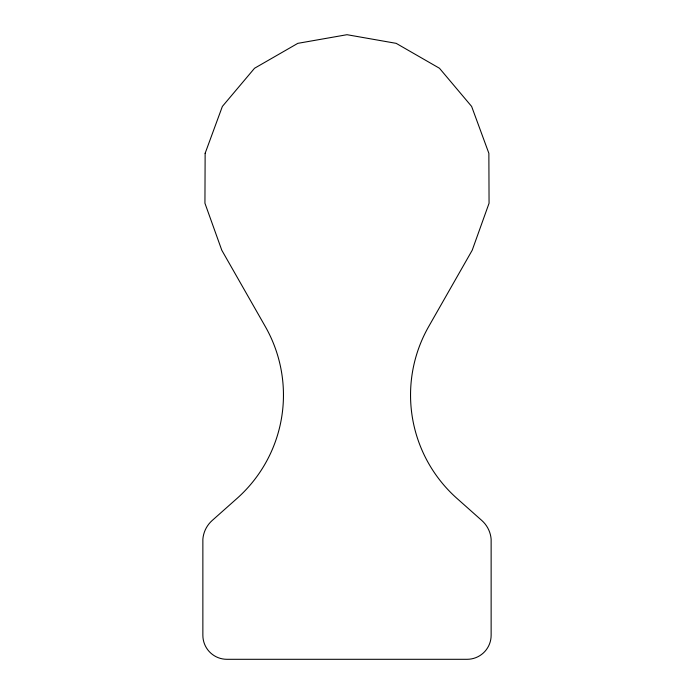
<?xml version="1.0" encoding="UTF-8"?>
<svg xmlns="http://www.w3.org/2000/svg" width="694" height="694" viewBox="0 0 694 694"><rect width="100%" height="100%" fill="white"/><g stroke="black" fill="none" stroke-linecap="round" stroke-linejoin="round"><path stroke-width="1.04" d="M205.138 153.305L204.938 203.238L221.794 250.239L265.29 326.527A138.306 138.306 0 0 1 236.125 499.22L212.191 520.491A28.064 28.064 0 0 0 202.865 539.186L202.865 635.279A24.021 24.021 0 0 0 226.886 659.3L467.114 659.3A24.021 24.021 0 0 0 491.135 635.279L491.135 539.186A28.064 28.064 0 0 0 481.81 520.491L457.875 499.22A138.306 138.306 0 0 1 428.71 326.527L472.206 250.239L489.062 203.238L488.862 153.305L471.634 106.434L439.458 68.255L396.179 43.349L347 34.7L297.821 43.349L254.542 68.255L222.366 106.434L205.138 153.305"/></g></svg>
